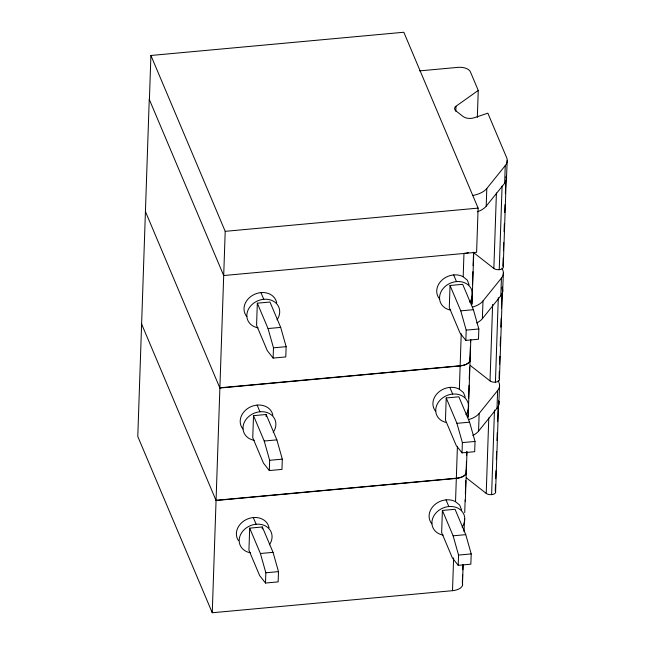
<?xml version="1.0" encoding="UTF-8"?>
<svg xmlns="http://www.w3.org/2000/svg" width="645" height="645" viewBox="0 0 645 645"><rect width="100%" height="100%" fill="white"/><g stroke="black" fill="none" stroke-linecap="round" stroke-linejoin="round"><path stroke-width="0.97" d="M141.602 324.233L137.788 436.488L212.253 612.75L452.508 590.683A12.964 6.764 1.9 0 0 462.336 582.846L462.61 574.832M145.423 211.754L141.61 324.008L216.059 500.496L212.253 612.75M149.406 99.669L150.914 55.478L403.818 32.25L478.106 208.117L476.607 252.308L223.694 275.536L149.245 99.282L145.431 211.536L219.881 388.024L216.067 500.278L456.329 478.211A12.964 6.764 1.9 0 0 466.158 470.374L466.464 461.352M150.914 55.478L225.202 231.337L219.889 387.798L460.151 365.739A12.964 6.764 1.9 0 0 469.979 357.894L470.35 346.873M249.688 528.134L248.938 550.233L259.653 575.606L265.49 583.04L278.14 581.871L278.487 571.615L273.045 552.346L262.33 526.973L249.688 528.134L260.403 553.507L265.845 572.784L265.49 583.04M253.509 415.662L252.751 437.753L263.474 463.126L269.312 470.56L281.962 469.399L282.308 459.143L276.866 439.866L266.151 414.501L253.509 415.662L264.224 441.027L269.658 460.304L269.312 470.56M257.323 303.182L256.573 325.282L267.296 350.654L273.133 358.088L285.783 356.927L286.13 346.671L280.688 327.394L269.973 302.021L257.323 303.182L268.046 328.555L273.48 347.832L273.133 358.088M262.265 528.981L262.33 526.973M266.079 416.509L266.151 414.501M455.813 111.23L455.983 106.231L478.251 90.429L470.366 71.772A10.368 5.41 1.9 0 0 457.998 67.362L419.637 70.886M442.397 510.437L441.648 532.536L452.371 557.909L458.208 565.334L470.85 564.173L471.205 553.918L465.763 534.649L455.048 509.276L442.397 510.437L453.121 535.81L458.555 555.079L458.208 565.334M446.219 397.965L445.469 420.056L456.184 445.429L462.03 452.863L474.672 451.702L475.026 441.446L469.584 422.169L458.869 396.804L446.219 397.965L456.934 423.33L462.376 442.607L462.03 452.863M450.041 285.485L449.291 307.584L460.006 332.957L465.851 340.391L478.493 339.23L478.84 328.974L473.406 309.697L462.683 284.324L450.041 285.485L460.756 310.858L466.198 330.135L465.851 340.391M452.508 590.683L453.628 557.844M461.433 509.615L459.643 505.043L455.531 501.689L456.321 478.429A12.964 6.764 1.9 0 0 466.15 470.592L466.012 474.599M456.329 478.211L457.41 446.364M465.255 397.143L463.465 392.571L459.353 389.217L460.143 365.957A12.964 6.764 1.9 0 0 469.971 358.12L469.866 361.127M460.151 365.739L461.231 333.884M469.1 284.864L467.391 280.236L463.175 276.745L463.965 253.485A12.964 6.764 1.9 0 0 468.391 252.598M477.332 117.406L478.251 90.429M462.779 569.817L462.949 564.81M464.069 531.73L464.513 518.701M464.722 512.686L465.158 499.657M465.368 493.643L465.811 480.614M466.666 455.338L466.803 451.331M467.964 417.25L468.399 404.222M468.609 398.207L469.052 385.178M469.254 379.163L469.665 367.142M470.519 341.858L470.592 339.859M471.818 303.779L472.253 290.742M472.463 284.735L472.906 271.706M473.107 265.692L473.551 252.663M462.449 585.491L463.166 564.448M465.311 501.302L466.262 473.237M466.271 473.019L466.988 451.968M468.181 416.888L470.084 360.765M470.092 360.539L470.81 339.496M472.003 304.416L473.769 252.292M472.825 435.448A25.921 13.537 1.9 0 0 478.566 431.126L479.162 413.445L497.609 390.548A25.921 13.537 1.9 0 0 498.948 382.469L498.166 380.623M476.647 322.976A25.921 13.537 1.9 0 0 482.379 318.654L482.984 300.973L501.431 278.076A25.921 13.537 1.9 0 0 502.769 269.997L501.987 268.151M477.292 211.81A25.921 13.537 1.9 0 0 486.201 206.174L486.806 188.501L505.253 165.596A25.921 13.537 1.9 0 0 506.591 157.517L487.854 113.165L473.93 117.841A7.78 4.064 1.9 0 1 463.118 116.527L455.918 110.892A7.78 4.064 1.9 0 1 455.983 106.231M498.222 402.665A5.184 2.709 1.9 0 0 498.682 401.093L495.61 491.692A5.184 2.709 1.9 0 1 492.385 494.53A5.184 2.709 1.9 0 1 486.217 493.401L488.781 417.904M482.379 318.654L500.834 295.749A25.921 13.537 1.9 0 0 502.503 288.621L499.424 379.22A5.184 2.709 1.9 0 1 496.207 382.058A5.184 2.709 1.9 0 1 490.031 380.921L492.635 304.416M486.201 206.174L504.648 183.277A25.921 13.537 1.9 0 0 506.325 176.141L503.245 266.74A5.184 2.709 1.9 0 1 500.028 269.586A5.184 2.709 1.9 0 1 493.852 268.449L496.416 192.952M491.611 494.642L494.481 410.083M495.433 382.163L498.303 297.603M499.246 269.691L502.084 186.139M478.566 431.126L497.013 408.229L497.609 390.548M500.834 295.749L501.431 278.076M504.648 183.277L505.253 165.596M495.473 484.734L495.271 490.748A25.921 13.537 1.9 0 1 495.61 491.692M495.683 478.719L495.957 470.697M496.328 459.667L496.602 451.645M496.972 440.616L497.247 432.601M497.626 421.572L498.061 408.535M499.327 371.254L499.093 378.268A25.921 13.537 1.9 0 1 499.424 379.22M499.569 364.24L499.843 356.217M500.181 346.188L500.488 337.166M500.826 327.144L501.133 318.122M501.479 308.092L501.955 294.056M502.124 289.041L502.189 287.041M503.189 257.774L502.915 265.796A25.921 13.537 1.9 0 1 503.245 266.74M503.423 250.76L503.697 242.738M504.068 231.708L504.342 223.686M504.721 212.665L504.987 204.642M505.366 193.613L505.809 180.576M506.422 179.794L507.212 160.266M502.6 292.266L503.39 272.746M498.779 404.746L499.569 385.218M225.202 231.337L478.106 208.117M268.046 328.555L280.688 327.394M460.756 310.858L473.406 309.697M273.48 347.832L286.13 346.671M466.198 330.135L478.84 328.974M219.881 388.024L460.143 365.957M264.224 441.027L276.866 439.866M456.934 423.33L469.584 422.169M269.658 460.304L282.308 459.143M462.376 442.607L475.026 441.446M216.059 500.496L456.321 478.429M260.403 553.507L273.045 552.346M453.121 535.81L465.763 534.649M265.845 572.784L278.487 571.615M458.555 555.079L471.205 553.918M473.228 252.3L493.852 268.449M470.205 365.401L490.031 380.921M466.383 477.872L486.217 493.401M453.653 274.915L456.475 281.591M449.831 387.387L452.653 394.063M446.018 499.867L448.831 506.543M260.943 292.612L263.757 299.288M257.121 405.084L259.943 411.76M253.3 517.564L256.121 524.24M461.498 510.211L461.514 510.614M238.529 540.695A16.851 13.972 -22.9 0 1 247.398 519.048A16.851 13.972 -22.9 0 1 269.07 527.836M250.429 552.789A16.851 13.972 -22.9 0 1 240.529 534.713A16.851 13.972 -22.9 0 1 263.41 525.078A16.851 13.972 -22.9 0 1 269.408 544.799M498.682 401.093A25.921 13.537 1.9 0 1 497.013 408.229M479.162 413.445A25.921 13.537 1.9 0 1 468.52 419.637M431.876 523.813A16.851 13.972 -22.9 0 1 434.27 505.124A16.851 13.972 -22.9 0 1 455.531 501.689M443.147 535.092A16.851 13.972 -22.9 0 1 433.247 517.016A16.851 13.972 -22.9 0 1 456.12 507.381A16.851 13.972 -22.9 0 1 462.126 527.102M246.801 316.558A16.851 13.972 -22.9 0 1 254.469 294.346A16.851 13.972 -22.9 0 1 276.705 302.884M258.073 327.837A16.851 13.972 -22.9 0 1 248.172 309.761A16.851 13.972 -22.9 0 1 271.045 300.127A16.851 13.972 -22.9 0 1 277.052 319.847M506.325 176.141A5.184 2.709 1.9 0 1 506.019 177.528M486.806 188.501A25.921 13.537 1.9 0 1 472.446 195.556M439.511 298.861A16.851 13.972 -22.9 0 1 441.906 280.172A16.851 13.972 -22.9 0 1 463.175 276.745M450.782 310.14A16.851 13.972 -22.9 0 1 440.89 292.064A16.851 13.972 -22.9 0 1 463.763 282.429A16.851 13.972 -22.9 0 1 469.77 302.15M445.84 422.386A16.851 13.972 -22.9 0 1 437.399 403.867A16.851 13.972 -22.9 0 1 460.296 395.03A16.851 13.972 -22.9 0 1 465.948 414.622M435.697 411.341A16.851 13.972 -22.9 0 1 438.092 392.644A16.851 13.972 -22.9 0 1 459.353 389.217M482.984 300.973A25.921 13.537 1.9 0 1 472.342 307.165M502.503 288.621A5.184 2.709 1.9 0 1 502.197 290.008M242.98 429.038A16.851 13.972 -22.9 0 1 250.655 406.826A16.851 13.972 -22.9 0 1 272.883 415.356M254.251 440.317A16.851 13.972 -22.9 0 1 244.35 422.233A16.851 13.972 -22.9 0 1 267.224 412.598A16.851 13.972 -22.9 0 1 273.23 432.319"/></g></svg>
